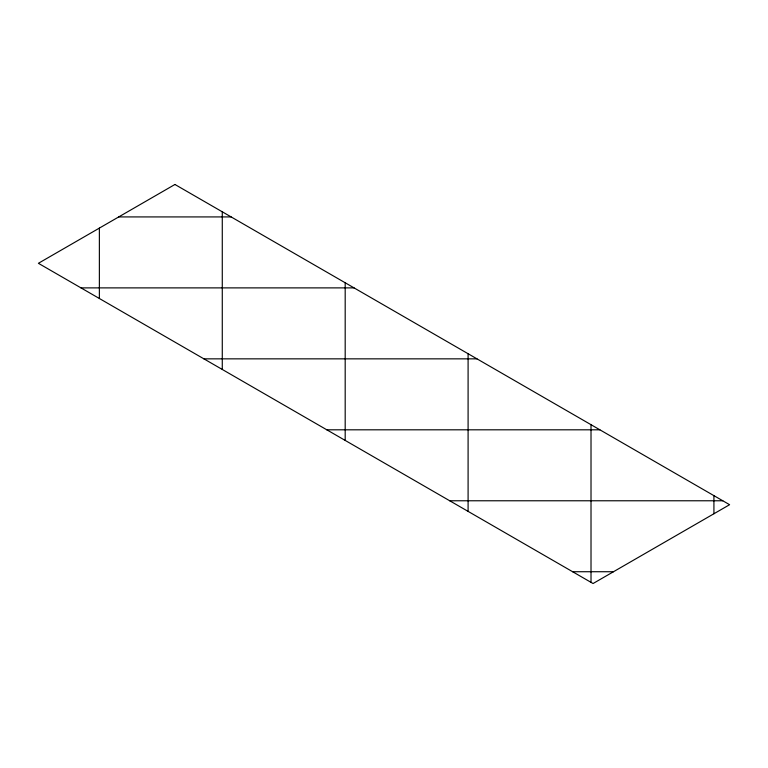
<?xml version="1.0" encoding="UTF-8"?>
<svg xmlns="http://www.w3.org/2000/svg" width="768" height="768" viewBox="0 0 768 768"><rect width="100%" height="100%" fill="white"/><g stroke="black" fill="none" stroke-linecap="round" stroke-linejoin="round"><path stroke-width="1.15" d="M118.723 216.922L231.158 216.922M80.986 287.885L354.067 287.885M203.894 358.848L476.976 358.848M326.803 429.811L599.885 429.811M449.712 500.774L722.794 500.774M572.621 571.728L613.498 571.728M713.923 495.648L713.923 513.754M591.014 424.685L591.014 582.346M468.096 353.722L468.096 511.382M345.187 282.758L345.187 440.419M222.278 211.805L222.278 369.466M99.37 228.096L99.37 298.502M174.941 184.474L38.4 263.299L593.059 583.526L729.6 504.701L174.941 184.474"/></g></svg>
